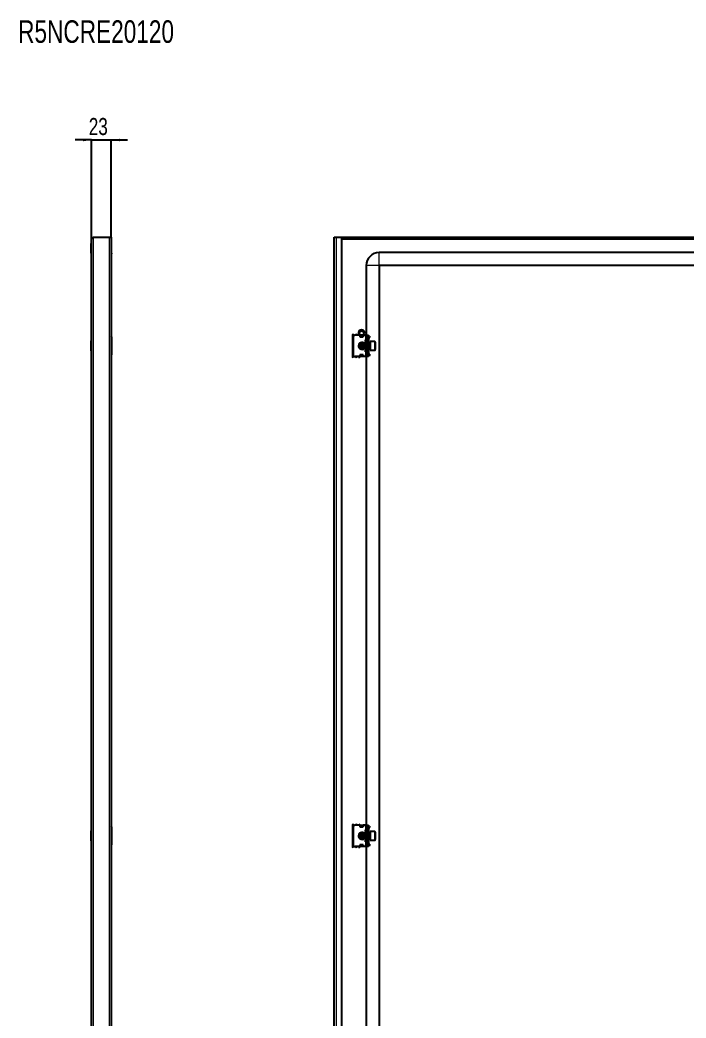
# Model space of a CAD drawing. Header units: millimetres. Extents: x -918 to 2341, y -1151 to 1192.
# Drawn here: x 778 to 1560, y 21 to 1192 of the extents above; entities that cross this region are included whole.
import ezdxf

# ---------------------------------------------------------------- set-up
doc = ezdxf.new("R2010")
doc.units = ezdxf.units.MM
doc.layers.add('FORMAT', color=7, linetype='Continuous')
doc.styles.add('SLDTEXTSTYLE0', font='TXT', dxfattribs={"width": 0.75})
doc.dimstyles.new('SLDDIMSTYLE0', dxfattribs={"dimtxt": 20, "dimasz": 10, "dimexe": 0, "dimexo": 0.0625, "dimgap": 5, "dimtad": 2, "dimdec": 1, "dimrnd": 1e-09, "dimzin": 12, "dimdsep": 46, "dimtxsty": 'SLDTEXTSTYLE0', "dimsah": 1, "dimcen": 0.09, "dimadec": 0, "dimazin": 3, "dimtfac": 1, "dimtmove": 0, "dimatfit": 0, "dimfxl": 0, "dimfrac": 2, "dimtolj": 1, "dimtzin": 12, "dimarcsym": 0})

# ---------------------------------------------------------------- blocks, each defined once
blk = doc.blocks.new('_D')
at = {"layer": 'FORMAT'}
for p, q in [((862.3, 1051.1), (843, 1051.1)), ((862.3, 934.8), (862.3, 1052.1)), ((862.3, 1051.1), (885.3, 1051.1)), ((885.3, 936.9), (885.3, 1052.1)), ((885.3, 1051.1), (904.5, 1051.1))]:
    blk.add_line(p, q, dxfattribs=at)
for points in [[(862.3, 1051.1), (852.3, 1052.6), (852.3, 1049.6)], [(885.3, 1051.1), (895.3, 1049.6), (895.3, 1052.6)]]:
    blk.add_solid(points, dxfattribs=at)
at = {"layer": 'FORMAT', "insert": (859, 1076.9), "char_height": 20, "attachment_point": 1, "style": 'SLDTEXTSTYLE0'}
blk.add_mtext('23', dxfattribs=at)

msp = doc.modelspace()

# ---------------------------------------------------------------- linework, layer by layer
at = {"color": 7, "linetype": 'Continuous', "lineweight": 25}
for p, q in [((862.25, 929.72), (861.95, 929.72)), ((861.95, 918.57), (861.95, 929.72)), ((862.25, -1015.96), (862.25, 934.84)), ((864.35, 936.94), (883.15, 936.94)), ((883.15, 936.94), (885.25, 936.94)), ((885.25, 936.94), (885.25, -1018.06)), ((1147.05, 936.94), (1149.15, 936.94)), ((1147.05, -1018.06), (1147.05, 936.94)), ((1149.15, 936.94), (1155.55, 936.94)), ((1155.55, 936.94), (1155.55, -1018.06)), ((1155.55, 936.94), (2332.55, 936.94)), ((1155.55, 935.44), (2332.55, 935.44)), ((861.95, 918.15), (861.95, 918.57)), ((861.95, 918.15), (862.25, 918.15)), ((885.25, 918.44), (885.75, 918.44)), ((885.25, 916.94), (885.75, 917.44)), ((885.75, 918.44), (885.75, 917.44)), ((1731.55, 918.94), (1199.55, 918.94)), ((1184.55, 903.94), (1184.55, 821.94)), ((2288.55, 903.94), (1199.55, 903.94)), ((1199.55, 903.94), (1199.55, -985.06)), ((885.75, 819.94), (885.75, 798.94)), ((1168.55, 822.19), (1168.55, 796.69)), ((1169.05, 819.94), (1169.05, 798.94)), ((1177.05, 821.94), (1171.05, 821.94)), ((1177.05, 821.94), (1177.05, 819.94)), ((1177.25, 821.15), (1177.05, 821.27)), ((1177.05, 819.94), (1181.05, 819.94)), ((1177.25, 819.94), (1177.25, 821.15)), ((1177.3, 821.56), (1177.63, 821.79)), ((1177.8, 821.56), (1177.3, 821.21)), ((1177.3, 821.21), (1177.3, 821.56)), ((1177.3, 820.29), (1177.3, 821.21)), ((1177.3, 819.94), (1177.3, 820.29)), ((1177.8, 821.71), (1177.8, 821.56)), ((1177.8, 821.56), (1178.2, 821.56)), ((1179.89, 821.56), (1180.3, 821.56)), ((1180.3, 821.56), (1180.3, 821.71)), ((1180.8, 821.21), (1180.3, 821.56)), ((1180.46, 821.79), (1180.8, 821.56)), ((1180.8, 821.56), (1180.8, 821.21)), ((1181.05, 821.27), (1180.8, 821.12)), ((1180.8, 821.21), (1180.8, 820.29)), ((1180.8, 820.29), (1180.8, 819.94)), ((1181.05, 819.94), (1181.05, 821.94)), ((1183.55, 821.94), (1181.05, 821.94)), ((1185.05, 821.94), (1183.55, 821.94)), ((1185.05, 821.94), (1187.05, 821.94)), ((1185.05, 819.94), (1185.05, 821.94)), ((1185.05, 819.94), (1185.05, 798.94)), ((1186.05, 798.94), (1186.05, 819.94)), ((1187.05, 821.94), (1187.05, 821.67)), ((1187.05, 821.67), (1187.05, 797.21)), ((1187.05, 820.85), (1187.25, 820.65)), ((1187.55, 819.94), (1187.55, 819.48)), ((1187.63, 819.6), (1188.61, 820.58)), ((1187.98, 819.25), (1188.96, 820.22)), ((1188.61, 820.58), (1188.96, 820.22)), ((862.25, 815.22), (861.95, 815.22)), ((861.95, 803.65), (861.95, 815.22)), ((1179.6, 812.44), (1179.05, 811.88)), ((1179.05, 811.88), (1179.05, 806.99)), ((1179.66, 812.44), (1179.6, 812.44)), ((1179.6, 812.44), (1179.6, 806.44)), ((1180.05, 811.88), (1179.66, 812.44)), ((1179.66, 812.44), (1179.66, 808.29)), ((1179.66, 808.29), (1179.66, 806.44)), ((1180.43, 812.44), (1180.05, 811.88)), ((1180.05, 811.88), (1180.05, 808.5)), ((1180.05, 808.5), (1180.05, 806.99)), ((1180.66, 812.44), (1180.43, 812.44)), ((1180.43, 812.44), (1180.43, 808.29)), ((1180.43, 808.29), (1180.43, 806.44)), ((1181.05, 811.88), (1180.66, 812.44)), ((1180.66, 812.44), (1180.66, 808.29)), ((1180.66, 808.29), (1180.66, 806.44)), ((1180.87, 812.13), (1181.12, 811.99)), ((1181.43, 812.44), (1181.05, 811.88)), ((1181.05, 811.88), (1181.05, 808.5)), ((1181.05, 808.5), (1181.05, 806.99)), ((1181.66, 812.44), (1181.43, 812.44)), ((1181.43, 812.44), (1181.43, 808.29)), ((1181.43, 808.29), (1181.43, 806.44)), ((1182.05, 811.88), (1181.66, 812.44)), ((1181.66, 812.44), (1181.66, 808.29)), ((1181.66, 808.29), (1181.66, 806.44)), ((1182.43, 812.44), (1182.05, 811.88)), ((1182.05, 811.88), (1182.05, 808.5)), ((1182.05, 808.5), (1182.05, 806.99)), ((1182.66, 812.44), (1182.43, 812.44)), ((1182.43, 812.44), (1182.43, 808.29)), ((1182.43, 808.29), (1182.43, 806.44)), ((1183.05, 811.88), (1182.66, 812.44)), ((1182.66, 812.44), (1182.66, 808.29)), ((1182.66, 808.29), (1182.66, 806.44)), ((1183.05, 816.44), (1183.05, 814.44)), ((1183.55, 816.44), (1183.05, 816.44)), ((1183.05, 814.69), (1184.05, 814.69)), ((1183.05, 814.44), (1184.72, 813.47)), ((1184.55, 813.44), (1183.05, 813.44)), ((1183.05, 813.44), (1183.05, 805.44)), ((1185.05, 816.44), (1183.55, 816.44)), ((1184.05, 814.69), (1184.55, 814.69)), ((1184.55, 814.69), (1184.55, 813.57)), ((1187.55, 818.19), (1187.05, 818.19)), ((1187.55, 814.69), (1187.05, 814.69)), ((1187.43, 812.44), (1187.05, 811.88)), ((1187.66, 812.44), (1187.43, 812.44)), ((1187.43, 812.44), (1187.43, 808.29)), ((1187.43, 808.29), (1187.43, 806.44)), ((1187.55, 814.69), (1187.55, 818.19)), ((1187.55, 812.44), (1187.55, 814.69)), ((1187.98, 819.25), (1187.63, 819.6)), ((1188.05, 811.88), (1187.66, 812.44)), ((1187.66, 812.44), (1187.66, 808.29)), ((1187.66, 808.29), (1187.66, 806.44)), ((1188.43, 812.44), (1188.05, 811.88)), ((1188.05, 811.88), (1188.05, 808.5)), ((1188.05, 808.5), (1188.05, 806.99)), ((1188.8, 812.44), (1188.43, 812.44)), ((1188.43, 812.44), (1188.43, 808.29)), ((1188.43, 808.29), (1188.43, 806.44)), ((1194.45, 814.44), (1189.05, 814.44)), ((1189.05, 814.44), (1189.05, 804.44)), ((1195.05, 813.84), (1195.05, 805.04)), ((861.95, 803.65), (862.25, 803.65)), ((1177.05, 796.94), (1171.05, 796.94)), ((1176.55, 796.94), (1176.55, 796.69)), ((1181.05, 798.94), (1177.05, 798.94)), ((1177.05, 798.94), (1177.05, 796.94)), ((1177.05, 797.06), (1177.25, 797.06)), ((1177.25, 797.06), (1177.25, 798.94)), ((1177.3, 798.58), (1177.3, 798.94)), ((1177.3, 797.67), (1177.3, 798.58)), ((1177.3, 797.67), (1177.8, 797.32)), ((1177.3, 797.32), (1177.3, 797.67)), ((1177.8, 796.96), (1177.3, 797.32)), ((1180.3, 797.32), (1177.8, 797.32)), ((1177.8, 797.32), (1177.8, 796.96)), ((1180.3, 796.96), (1177.8, 796.96)), ((1178.52, 806.88), (1179.35, 806.69)), ((1179.05, 806.99), (1179.6, 806.44)), ((1179.6, 806.44), (1179.66, 806.44)), ((1179.66, 806.44), (1180.05, 806.99)), ((1179.84, 806.69), (1180.21, 806.76)), ((1180.05, 806.99), (1180.43, 806.44)), ((1180.3, 797.32), (1180.8, 797.67)), ((1180.3, 796.96), (1180.3, 797.32)), ((1180.8, 797.32), (1180.3, 796.96)), ((1180.43, 806.44), (1180.66, 806.44)), ((1180.66, 806.44), (1181.05, 806.99)), ((1180.8, 798.94), (1180.8, 798.58)), ((1180.8, 798.58), (1180.8, 797.67)), ((1180.8, 797.67), (1180.8, 797.32)), ((1181.12, 806.89), (1180.87, 806.75)), ((1181.05, 806.99), (1181.43, 806.44)), ((1181.05, 796.94), (1181.05, 798.94)), ((1183.55, 796.94), (1181.05, 796.94)), ((1181.43, 806.44), (1181.66, 806.44)), ((1181.66, 806.44), (1182.05, 806.99)), ((1182.05, 806.99), (1182.43, 806.44)), ((1182.43, 806.44), (1182.66, 806.44)), ((1182.66, 806.44), (1183.05, 806.99)), ((1183.05, 805.44), (1184.55, 805.44)), ((1184.72, 805.41), (1183.05, 804.44)), ((1183.05, 804.44), (1183.05, 802.44)), ((1184.05, 804.19), (1183.05, 804.19)), ((1183.05, 802.44), (1183.55, 802.44)), ((1183.55, 802.44), (1185.05, 802.44)), ((1185.05, 796.94), (1183.55, 796.94)), ((1184.55, 804.19), (1184.05, 804.19)), ((1184.55, 805.3), (1184.55, 804.19)), ((1184.55, 796.94), (1184.55, 246.94)), ((1185.05, 796.94), (1185.05, 798.94)), ((1187.05, 796.94), (1185.05, 796.94)), ((1187.05, 806.99), (1187.43, 806.44)), ((1187.05, 804.19), (1187.55, 804.19)), ((1187.55, 800.69), (1187.05, 800.69)), ((1187.25, 798.23), (1187.05, 798.02)), ((1187.05, 797.21), (1187.05, 796.94)), ((1187.43, 806.44), (1187.66, 806.44)), ((1187.55, 804.19), (1187.55, 806.44)), ((1187.55, 800.69), (1187.55, 804.19)), ((1187.55, 798.94), (1187.55, 799.33)), ((1187.98, 799.63), (1187.63, 799.27)), ((1187.63, 799.27), (1188.61, 798.3)), ((1187.66, 806.44), (1188.05, 806.99)), ((1187.98, 799.63), (1188.96, 798.65)), ((1188.05, 806.99), (1188.43, 806.44)), ((1188.43, 806.44), (1188.8, 806.44)), ((1188.61, 798.3), (1188.96, 798.65)), ((1189.05, 804.44), (1194.45, 804.44)), ((1168.55, 247.19), (1168.55, 221.69)), ((1177.05, 246.94), (1171.05, 246.94)), ((1176.55, 247.19), (1176.55, 246.94)), ((1177.05, 246.94), (1177.05, 244.94)), ((1177.25, 246.82), (1177.05, 246.82)), ((1177.25, 244.94), (1177.25, 246.82)), ((1177.3, 246.56), (1177.8, 246.91)), ((1177.8, 246.56), (1177.3, 246.21)), ((1177.3, 246.21), (1177.3, 246.56)), ((1177.3, 245.29), (1177.3, 246.21)), ((1177.8, 246.91), (1177.8, 246.56)), ((1177.8, 246.91), (1180.3, 246.91)), ((1177.8, 246.56), (1180.3, 246.56)), ((1180.3, 246.56), (1180.3, 246.91)), ((1180.3, 246.91), (1180.8, 246.56)), ((1180.8, 246.21), (1180.3, 246.56)), ((1180.8, 246.56), (1180.8, 246.21)), ((1180.8, 246.21), (1180.8, 245.29)), ((1181.05, 244.94), (1181.05, 246.94)), ((1183.55, 246.94), (1181.05, 246.94)), ((1185.05, 246.94), (1183.55, 246.94)), ((1185.05, 244.94), (1185.05, 246.94)), ((1185.05, 246.94), (1187.05, 246.94)), ((1187.05, 246.94), (1187.05, 246.67)), ((1187.05, 246.67), (1187.05, 222.21)), ((862.25, 240.22), (861.95, 240.22)), ((861.95, 228.65), (861.95, 240.22)), ((885.75, 244.94), (885.75, 223.94)), ((1169.05, 244.94), (1169.05, 223.94)), ((1177.05, 244.94), (1181.05, 244.94)), ((1177.3, 244.94), (1177.3, 245.29)), ((1179.6, 237.44), (1179.05, 236.88)), ((1179.05, 236.88), (1179.05, 231.99)), ((1179.66, 237.44), (1179.6, 237.44)), ((1179.6, 237.44), (1179.6, 231.44)), ((1180.05, 236.88), (1179.66, 237.44)), ((1179.66, 237.44), (1179.66, 233.29)), ((1180.43, 237.44), (1180.05, 236.88)), ((1180.05, 236.88), (1180.05, 233.5)), ((1180.66, 237.44), (1180.43, 237.44)), ((1180.43, 237.44), (1180.43, 233.29)), ((1181.05, 236.88), (1180.66, 237.44)), ((1180.66, 237.44), (1180.66, 233.29)), ((1180.8, 245.29), (1180.8, 244.94)), ((1180.87, 237.13), (1181.12, 236.99)), ((1181.43, 237.44), (1181.05, 236.88)), ((1181.05, 236.88), (1181.05, 233.5)), ((1181.66, 237.44), (1181.43, 237.44)), ((1181.43, 237.44), (1181.43, 233.29)), ((1182.05, 236.88), (1181.66, 237.44)), ((1181.66, 237.44), (1181.66, 233.29)), ((1182.43, 237.44), (1182.05, 236.88)), ((1182.05, 236.88), (1182.05, 233.5)), ((1182.66, 237.44), (1182.43, 237.44)), ((1182.43, 237.44), (1182.43, 233.29)), ((1183.05, 236.88), (1182.66, 237.44)), ((1182.66, 237.44), (1182.66, 233.29)), ((1183.05, 241.44), (1183.05, 239.44)), ((1183.55, 241.44), (1183.05, 241.44)), ((1183.05, 239.69), (1184.05, 239.69)), ((1183.05, 239.44), (1184.72, 238.47)), ((1184.55, 238.44), (1183.05, 238.44)), ((1183.05, 238.44), (1183.05, 230.44)), ((1185.05, 241.44), (1183.55, 241.44)), ((1184.05, 239.69), (1184.55, 239.69)), ((1184.55, 239.69), (1184.55, 238.57)), ((1185.05, 244.94), (1185.05, 223.94)), ((1186.05, 223.94), (1186.05, 244.94)), ((1187.05, 245.85), (1187.25, 245.65)), ((1187.55, 243.19), (1187.05, 243.19)), ((1187.55, 239.69), (1187.05, 239.69)), ((1187.43, 237.44), (1187.05, 236.88)), ((1187.66, 237.44), (1187.43, 237.44)), ((1187.43, 237.44), (1187.43, 233.29)), ((1187.55, 244.94), (1187.55, 244.48)), ((1187.55, 239.69), (1187.55, 243.19)), ((1187.55, 237.44), (1187.55, 239.69)), ((1187.63, 244.6), (1188.61, 245.58)), ((1187.98, 244.25), (1187.63, 244.6)), ((1188.05, 236.88), (1187.66, 237.44)), ((1187.66, 237.44), (1187.66, 233.29)), ((1187.98, 244.25), (1188.96, 245.22)), ((1188.43, 237.44), (1188.05, 236.88)), ((1188.05, 236.88), (1188.05, 233.5)), ((1188.8, 237.44), (1188.43, 237.44)), ((1188.43, 237.44), (1188.43, 233.29)), ((1188.61, 245.58), (1188.96, 245.22)), ((1194.45, 239.44), (1189.05, 239.44)), ((1189.05, 239.44), (1189.05, 229.44)), ((1195.05, 238.84), (1195.05, 230.04)), ((861.95, 228.65), (862.25, 228.65)), ((1181.05, 223.94), (1177.05, 223.94)), ((1177.05, 223.94), (1177.05, 221.94)), ((1177.25, 222.06), (1177.25, 223.94)), ((1177.3, 223.58), (1177.3, 223.94)), ((1177.3, 222.67), (1177.3, 223.58)), ((1177.3, 222.67), (1177.8, 222.32)), ((1177.3, 222.32), (1177.3, 222.67)), ((1178.52, 231.88), (1179.35, 231.69)), ((1179.05, 231.99), (1179.6, 231.44)), ((1179.6, 231.44), (1179.66, 231.44)), ((1179.66, 233.29), (1179.66, 231.44)), ((1179.66, 231.44), (1180.05, 231.99)), ((1179.84, 231.69), (1180.21, 231.76)), ((1180.05, 233.5), (1180.05, 231.99)), ((1180.05, 231.99), (1180.43, 231.44)), ((1180.3, 222.32), (1180.8, 222.67)), ((1180.43, 233.29), (1180.43, 231.44)), ((1180.43, 231.44), (1180.66, 231.44)), ((1180.66, 233.29), (1180.66, 231.44)), ((1180.66, 231.44), (1181.05, 231.99)), ((1180.8, 223.94), (1180.8, 223.58)), ((1180.8, 223.58), (1180.8, 222.67)), ((1180.8, 222.67), (1180.8, 222.32)), ((1181.12, 231.89), (1180.87, 231.75)), ((1181.05, 233.5), (1181.05, 231.99)), ((1181.05, 231.99), (1181.43, 231.44)), ((1181.05, 221.94), (1181.05, 223.94)), ((1181.43, 233.29), (1181.43, 231.44)), ((1181.43, 231.44), (1181.66, 231.44)), ((1181.66, 233.29), (1181.66, 231.44)), ((1181.66, 231.44), (1182.05, 231.99)), ((1182.05, 233.5), (1182.05, 231.99)), ((1182.05, 231.99), (1182.43, 231.44)), ((1182.43, 233.29), (1182.43, 231.44)), ((1182.43, 231.44), (1182.66, 231.44)), ((1182.66, 233.29), (1182.66, 231.44)), ((1182.66, 231.44), (1183.05, 231.99)), ((1183.05, 230.44), (1184.55, 230.44)), ((1184.72, 230.41), (1183.05, 229.44)), ((1183.05, 229.44), (1183.05, 227.44)), ((1184.05, 229.19), (1183.05, 229.19)), ((1183.05, 227.44), (1183.55, 227.44)), ((1183.55, 227.44), (1185.05, 227.44)), ((1184.55, 229.19), (1184.05, 229.19)), ((1184.55, 230.3), (1184.55, 229.19)), ((1185.05, 221.94), (1185.05, 223.94)), ((1187.05, 231.99), (1187.43, 231.44)), ((1187.05, 229.19), (1187.55, 229.19)), ((1187.55, 225.69), (1187.05, 225.69)), ((1187.25, 223.23), (1187.05, 223.02)), ((1187.43, 233.29), (1187.43, 231.44)), ((1187.43, 231.44), (1187.66, 231.44)), ((1187.55, 229.19), (1187.55, 231.44)), ((1187.55, 225.69), (1187.55, 229.19)), ((1187.55, 223.94), (1187.55, 224.33)), ((1187.98, 224.63), (1187.63, 224.27)), ((1187.63, 224.27), (1188.61, 223.3)), ((1187.66, 233.29), (1187.66, 231.44)), ((1187.66, 231.44), (1188.05, 231.99)), ((1187.98, 224.63), (1188.96, 223.65)), ((1188.05, 233.5), (1188.05, 231.99)), ((1188.05, 231.99), (1188.43, 231.44)), ((1188.43, 233.29), (1188.43, 231.44)), ((1188.43, 231.44), (1188.8, 231.44)), ((1188.61, 223.3), (1188.96, 223.65)), ((1189.05, 229.44), (1194.45, 229.44)), ((1177.05, 221.94), (1171.05, 221.94)), ((1176.55, 221.94), (1176.55, 221.69)), ((1177.05, 222.06), (1177.25, 222.06)), ((1177.8, 221.96), (1177.3, 222.32)), ((1180.3, 222.32), (1177.8, 222.32)), ((1177.8, 222.32), (1177.8, 221.96)), ((1180.3, 221.96), (1177.8, 221.96)), ((1180.3, 221.96), (1180.3, 222.32)), ((1180.8, 222.32), (1180.3, 221.96)), ((1183.55, 221.94), (1181.05, 221.94)), ((1185.05, 221.94), (1183.55, 221.94)), ((1184.55, 221.94), (1184.55, -303.06)), ((1187.05, 221.94), (1185.05, 221.94)), ((1187.05, 222.21), (1187.05, 221.94))]:
    msp.add_line(p, q, dxfattribs=at)
at = {"color": 8, "linetype": 'Continuous', "lineweight": 18}
for p, q in [((864.35, -1018.06), (864.35, 936.94)), ((883.15, -1018.06), (883.15, 936.94)), ((1149.15, 936.94), (1149.15, -1018.06)), ((1155.55, 934.84), (2332.55, 934.84)), ((1199.55, 903.94), (1199.55, 918.94)), ((1199.55, 903.94), (1184.55, 903.94)), ((1168.55, 822.19), (1172.55, 822.19)), ((1172.55, 822.19), (1176.05, 822.19)), ((1180.8, 820.29), (1177.3, 820.29)), ((1183.55, 821.94), (1183.55, 816.44)), ((1186.05, 819.94), (1185.05, 819.94)), ((1187.05, 820.44), (1187.25, 820.65)), ((1187.05, 819.94), (1187.55, 819.94)), ((1184.05, 816.44), (1184.05, 814.69)), ((1184.55, 805.44), (1184.55, 813.44)), ((1188.8, 812.21), (1188.8, 812.44)), ((1188.8, 806.44), (1188.8, 812.21)), ((1194.45, 804.44), (1194.45, 814.44)), ((1168.55, 796.69), (1172.55, 796.69)), ((1176.55, 796.69), (1172.55, 796.69)), ((1177.3, 798.58), (1180.8, 798.58)), ((1183.55, 802.44), (1183.55, 796.94)), ((1184.05, 804.19), (1184.05, 802.44)), ((1185.05, 798.94), (1186.05, 798.94)), ((1187.05, 798.94), (1187.55, 798.94)), ((1187.05, 798.44), (1187.25, 798.23)), ((1168.55, 247.19), (1172.55, 247.19)), ((1172.55, 247.19), (1176.55, 247.19)), ((1183.55, 246.94), (1183.55, 241.44)), ((1180.8, 245.29), (1177.3, 245.29)), ((1184.05, 241.44), (1184.05, 239.69)), ((1184.55, 230.44), (1184.55, 238.44)), ((1186.05, 244.94), (1185.05, 244.94)), ((1187.05, 245.44), (1187.25, 245.65)), ((1187.05, 244.94), (1187.55, 244.94)), ((1188.8, 237.21), (1188.8, 237.44)), ((1188.8, 231.44), (1188.8, 237.21)), ((1194.45, 229.44), (1194.45, 239.44)), ((1177.3, 223.58), (1180.8, 223.58)), ((1183.55, 227.44), (1183.55, 221.94)), ((1184.05, 229.19), (1184.05, 227.44)), ((1185.05, 223.94), (1186.05, 223.94)), ((1187.05, 223.94), (1187.55, 223.94)), ((1187.05, 223.44), (1187.25, 223.23)), ((1168.55, 221.69), (1172.55, 221.69)), ((1176.55, 221.69), (1172.55, 221.69))]:
    msp.add_line(p, q, dxfattribs=at)
at = {"color": 7, "linetype": 'Continuous', "lineweight": 25, "flags": 128}
for points in [[(1180.21, 812.12), (1180.08, 812.15), (1179.84, 812.18)], [(1180.21, 237.12), (1180.08, 237.15), (1179.84, 237.18)]]:
    msp.add_lwpolyline(points, dxfattribs=at)
at = {"color": 7, "linetype": 'Continuous', "lineweight": 25}
for radius in [3, 2.5]:
    msp.add_circle((1179.05, 824.44), radius, dxfattribs=at)
for centre, radius, start, end in [((1199.55, 903.94), 15, 90, 180), ((883.75, 819.94), 2, 0, 41.40962), ((1171.05, 819.94), 2, 90, 180), ((1179.05, 824.44), 3.75, 0, 221.81031), ((1179.05, 824.44), 3.75, 318.18969, 0), ((1188.05, 819.94), 2, 120, 180), ((1186.55, 819.94), 1, 0, 45), ((1179.55, 809.44), 4, 45.71765, 270), ((1179.55, 809.44), 3, 74.33161, 285.66839), ((1179.55, 809.44), 2.76, 94.01261, 248.2426), ((1179.55, 809.44), 2.45, 101.79772, 258.20228), ((1184.55, 813.94), 0.5, 270, 0), ((1188.8, 812.69), 0.25, 270, 0), ((1194.45, 813.84), 0.6, 0, 90), ((883.75, 798.94), 2, 318.59038, 0), ((1171.05, 798.94), 2, 180, 270), ((1179.55, 809.44), 4, 270, 314.28235), ((1184.55, 804.94), 0.5, 0, 90), ((1188.05, 798.94), 2, 180, 240), ((1186.55, 798.94), 1, 315, 0), ((1188.8, 806.19), 0.25, 360, 90), ((1194.45, 805.04), 0.6, 270, 360), ((883.75, 244.94), 2, 0, 41.40962), ((1171.05, 244.94), 2, 90, 180), ((1188.05, 244.94), 2, 120, 180), ((1179.55, 234.44), 4, 45.71765, 270), ((1179.55, 234.44), 3, 74.33161, 285.66839), ((1179.55, 234.44), 2.76, 94.01261, 248.2426), ((1179.55, 234.44), 2.45, 101.79772, 258.20228), ((1184.55, 238.94), 0.5, 270, 360), ((1186.55, 244.94), 1, 0, 45), ((1188.8, 237.69), 0.25, 270, 0), ((1194.45, 238.84), 0.6, 0, 90), ((883.75, 223.94), 2, 318.59038, 0), ((1171.05, 223.94), 2, 180, 270), ((1179.55, 234.44), 4, 270, 314.28235), ((1184.55, 229.94), 0.5, 0, 90), ((1188.05, 223.94), 2, 180, 240), ((1186.55, 223.94), 1, 315, 0), ((1188.8, 231.19), 0.25, 360, 90), ((1194.45, 230.04), 0.6, 270, 360)]:
    msp.add_arc(centre, radius, start, end, dxfattribs=at)
at = {"color": 8, "linetype": 'Continuous', "lineweight": 18}
for centre, start, end in [((1179.55, 809.44), 38.94244, 270), ((1179.55, 809.44), 270, 321.05756), ((1179.55, 234.44), 38.94244, 270), ((1179.55, 234.44), 270, 321.05756)]:
    msp.add_arc(centre, 4.5, start, end, dxfattribs=at)
at = {"color": 7, "linetype": 'Continuous', "lineweight": 25}
for points, knots in [([(864.35, 936.94), (864.07, 936.76), (863.81, 936.59), (863.29, 936.24), (863.06, 936.07), (862.67, 935.71), (862.52, 935.54), (862.31, 935.19), (862.25, 935.02), (862.25, 934.84)], [0, 0, 0, 0, 0.25, 0.25, 0.5, 0.5, 0.75, 0.75, 1, 1, 1, 1]), ([(1168.55, 822.19), (1168.64, 822.43), (1168.83, 822.92), (1169.02, 823.31), (1169.12, 823.51)], [0, 0, 0, 0, 0.5020654, 1, 1, 1, 1]), ([(1171.97, 823.5), (1172.05, 823.34), (1172.23, 823), (1172.42, 822.51), (1172.53, 822.23), (1172.55, 822.19)], [0, 0, 0, 0, 0.4154826, 0.9171518, 1, 1, 1, 1]), ([(1172.55, 822.19), (1172.64, 822.43), (1172.83, 822.92), (1173.02, 823.31), (1173.12, 823.51)], [0, 0, 0, 0, 0.5020654, 1, 1, 1, 1]), ([(1187.63, 819.6), (1187.48, 819.41), (1187.17, 819.04), (1187.05, 818.51), (1187.05, 818.23), (1187.05, 818.19)], [0, 0, 0, 0, 0.4618628, 0.9237257, 1, 1, 1, 1]), ([(1187.98, 819.25), (1187.86, 819.1), (1187.68, 818.87), (1187.56, 818.49), (1187.55, 818.29), (1187.55, 818.19)], [0, 0, 0, 0, 0.4850424, 0.7384039, 1, 1, 1, 1]), ([(1169.12, 795.38), (1169.04, 795.53), (1168.86, 795.88), (1168.67, 796.37), (1168.56, 796.65), (1168.55, 796.69)], [0, 0, 0, 0, 0.4154826, 0.9171518, 1, 1, 1, 1]), ([(1172.55, 796.69), (1172.45, 796.44), (1172.26, 795.96), (1172.07, 795.56), (1171.97, 795.37)], [0, 0, 0, 0, 0.5020654, 1, 1, 1, 1]), ([(1173.12, 795.38), (1173.04, 795.53), (1172.86, 795.88), (1172.67, 796.37), (1172.56, 796.65), (1172.55, 796.69)], [0, 0, 0, 0, 0.4154826, 0.9171518, 1, 1, 1, 1]), ([(1176.55, 796.69), (1176.5, 796.57), (1176.4, 796.33), (1176.26, 795.98), (1176.12, 795.65), (1176.02, 795.46), (1175.97, 795.37)], [0, 0, 0, 0, 0.2474545, 0.5020799, 0.7495343, 1, 1, 1, 1]), ([(1187.05, 800.69), (1187.07, 800.45), (1187.12, 799.96), (1187.41, 799.51), (1187.6, 799.3), (1187.63, 799.27)], [0, 0, 0, 0, 0.4618628, 0.9237257, 1, 1, 1, 1]), ([(1187.55, 800.69), (1187.57, 800.5), (1187.6, 800.21), (1187.78, 799.86), (1187.92, 799.7), (1187.98, 799.63)], [0, 0, 0, 0, 0.4850424, 0.7384039, 1, 1, 1, 1]), ([(1168.55, 247.19), (1168.64, 247.43), (1168.83, 247.92), (1169.02, 248.31), (1169.12, 248.51)], [0, 0, 0, 0, 0.5020654, 1, 1, 1, 1]), ([(1171.97, 248.5), (1172.05, 248.34), (1172.23, 248), (1172.42, 247.51), (1172.53, 247.23), (1172.55, 247.19)], [0, 0, 0, 0, 0.4154826, 0.9171518, 1, 1, 1, 1]), ([(1172.55, 247.19), (1172.64, 247.43), (1172.83, 247.92), (1173.02, 248.31), (1173.12, 248.51)], [0, 0, 0, 0, 0.5020654, 1, 1, 1, 1]), ([(1175.97, 248.5), (1176.05, 248.34), (1176.23, 248), (1176.42, 247.51), (1176.53, 247.23), (1176.55, 247.19)], [0, 0, 0, 0, 0.4154826, 0.9171518, 1, 1, 1, 1]), ([(1187.63, 244.6), (1187.48, 244.41), (1187.17, 244.04), (1187.05, 243.51), (1187.05, 243.23), (1187.05, 243.19)], [0, 0, 0, 0, 0.4618628, 0.9237257, 1, 1, 1, 1]), ([(1187.98, 244.25), (1187.86, 244.1), (1187.68, 243.87), (1187.56, 243.49), (1187.55, 243.29), (1187.55, 243.19)], [0, 0, 0, 0, 0.4850424, 0.7384039, 1, 1, 1, 1]), ([(1187.05, 225.69), (1187.07, 225.45), (1187.12, 224.96), (1187.41, 224.51), (1187.6, 224.3), (1187.63, 224.27)], [0, 0, 0, 0, 0.4618628, 0.9237257, 1, 1, 1, 1]), ([(1187.55, 225.69), (1187.57, 225.5), (1187.6, 225.21), (1187.78, 224.86), (1187.92, 224.7), (1187.98, 224.63)], [0, 0, 0, 0, 0.4850424, 0.7384039, 1, 1, 1, 1]), ([(1169.12, 220.38), (1169.04, 220.53), (1168.86, 220.88), (1168.67, 221.37), (1168.56, 221.65), (1168.55, 221.69)], [0, 0, 0, 0, 0.4154826, 0.9171518, 1, 1, 1, 1]), ([(1172.55, 221.69), (1172.45, 221.44), (1172.26, 220.96), (1172.07, 220.56), (1171.97, 220.37)], [0, 0, 0, 0, 0.50206541, 1, 1, 1, 1]), ([(1173.12, 220.38), (1173.04, 220.53), (1172.86, 220.88), (1172.67, 221.37), (1172.56, 221.65), (1172.55, 221.69)], [0, 0, 0, 0, 0.4154826, 0.9171518, 1, 1, 1, 1]), ([(1176.55, 221.69), (1176.5, 221.57), (1176.4, 221.33), (1176.26, 220.98), (1176.12, 220.65), (1176.02, 220.46), (1175.97, 220.37)], [0, 0, 0, 0, 0.2474545, 0.5020799, 0.7495343, 1, 1, 1, 1])]:
    msp.add_open_spline(points, degree=3, knots=knots, dxfattribs=at)

# ---------------------------------------------------------------- texts
at = {"layer": 'FORMAT', "insert": (776.08, 1191.54), "char_height": 26.4583, "attachment_point": 1, "style": 'SLDTEXTSTYLE0'}
msp.add_mtext('R5NCRE20120', dxfattribs=at)

# ---------------------------------------------------------------- dimensions: what is measured, and where the dimension line sits
at = {"layer": 'FORMAT'}
dim = msp.add_linear_dim(base=(885.25, 1051.11), p1=(862.25, 934.84), p2=(885.25, 936.94), dimstyle='SLDDIMSTYLE0', dxfattribs=at)
dim.commit()
dim.dimension.update_dxf_attribs({"geometry": '_D', "text_midpoint": (873.75, 1051.11), "dimtype": 160})

doc.saveas('drawing.dxf')
